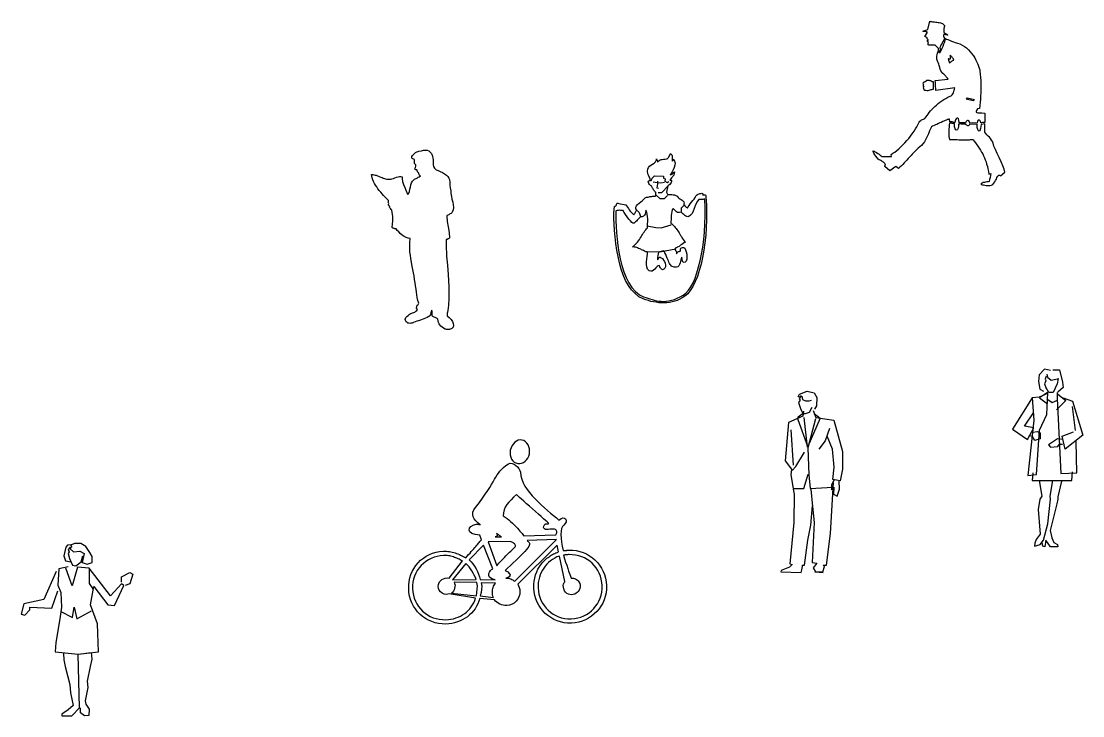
# Model space of a CAD drawing. Header units: millimetres. Extents: x 2878 to 6301, y 540 to 1980.
# Drawn here: x 3204.01 to 3214.57, y 941.31 to 948.22 of the extents above; entities that cross this region are included whole.
import ezdxf

# ---------------------------------------------------------------- set-up
doc = ezdxf.new("R2010")
doc.units = ezdxf.units.MM
doc.header["$LTSCALE"] = 4

# ---------------------------------------------------------------- blocks, each defined once
blk = doc.blocks.new('HOMEM2')
blk.add_line((0.343, 0.002), (0.426, -0.005))
for points in [[(0.19, 1.744), (0.176, 1.744), (0.19, 1.771), (0.267, 1.799), (0.335, 1.785), (0.363, 1.737), (0.359, 1.655), (0.339, 1.621)], [(0.205, 1.758), (0.186, 1.724), (0.195, 1.71), (0.181, 1.689), (0.2, 1.627), (0.224, 1.58), (0.248, 1.58), (0.291, 1.593), (0.316, 1.641)], [(0.214, 1.751), (0.219, 1.717), (0.248, 1.703), (0.286, 1.703), (0.31, 1.71)], [(0.229, 1.6), (0.224, 1.552), (0.08, 1.49), (0.047, 1.106), (0.109, 1.024), (0.104, 0.969), (0.128, 0.832), (0.234, 0.832), (0.277, 0.976)], [(0.335, 1.58), (0.397, 1.532), (0.272, 1.25), (0.176, 1.517), (0.176, 1.545), (0.229, 1.586)], [(0.325, 1.607), (0.354, 1.539), (0.531, 1.511), (0.618, 1.202), (0.618, 1.024), (0.594, 0.907), (0.522, 0.921), (0.536, 1.044), (0.517, 1.223), (0.464, 1.353)], [(0.234, 1.539), (0.267, 1.244)], [(0.349, 1.525), (0.272, 1.236), (0.282, 0.969), (0.296, 0.832), (0.522, 0.846)], [(0.104, 1.415), (0.128, 1.065)], [(0.488, 1.429), (0.445, 1.305), (0.382, 1.223)], [(0.118, 1.01), (0.152, 1.051), (0.239, 1.195)], [(0.301, 0.825), (0.32, 0.653), (0.33, 0.557), (0.335, 0.495), (0.316, 0.097), (0.363, 0.091), (0.325, 0.043), (0.349, 0.002), (0.421, 0.002), (0.44, 0.056), (0.426, 0.07), (0.459, 0.07), (0.498, 0.385), (0.527, 0.893)], [(0.531, 0.914), (0.507, 0.866), (0.507, 0.818), (0.531, 0.846), (0.527, 0.777), (0.565, 0.756), (0.589, 0.825), (0.584, 0.907)], [(0.128, 0.825), (0.138, 0.777), (0.133, 0.495), (0.094, 0.084), (0.118, 0.077), (0.09, 0.05), (0.008, 0.015), (0.003, 0.002), (0.205, -0.005), (0.214, 0.022), (0.219, 0.056), (0.219, 0.07), (0.239, 0.07), (0.272, 0.317), (0.301, 0.468), (0.32, 0.66)]]:
    blk.add_lwpolyline(points)
blk = doc.blocks.new('MULHER1')
for p, q in [((0.124, 1.47), (0.176, 1.434)), ((0.176, 1.434), (0.228, 1.455))]:
    blk.add_line(p, q)
for points in [[(0.16, 1.752), (0.098, 1.766), (0.047, 1.707), (0.041, 1.641), (0.052, 1.567), (0.088, 1.545)], [(0.117, 1.695), (0.106, 1.664), (0.112, 1.648), (0.101, 1.617), (0.117, 1.571)], [(0.124, 1.715), (0.129, 1.685), (0.166, 1.655), (0.243, 1.67)], [(0.181, 1.759), (0.207, 1.759), (0.249, 1.759), (0.279, 1.634), (0.285, 1.581), (0.233, 1.537)], [(0.236, 1.671), (0.225, 1.617), (0.187, 1.533), (0.144, 1.533), (0.117, 1.579)], [(-0.023, 1.48), (-0.218, 1.167), (-0.068, 1.064), (-0.006, 1.182), (-0.099, 1.196), (-0.011, 1.33)], [(0.128, 1.524), (0.047, 1.485), (-0.023, 1.48), (-0.006, 1.256), (-0.066, 0.708), (0.02, 0.715), (0.049, 1.159), (0.122, 1.315), (0.134, 1.532)], [(0.128, 1.532), (0.049, 1.48), (0.128, 1.419)], [(0.232, 1.515), (0.311, 1.454), (0.219, 1.359)], [(0.226, 1.532), (0.226, 1.472), (0.262, 0.725), (0.42, 0.733), (0.415, 1.046)], [(0.285, 1.478), (0.377, 1.445), (0.481, 1.107), (0.305, 0.968), (0.274, 1.098), (0.389, 1.141)], [(0.408, 1.154), (0.377, 1.393)], [(-0.021, 1.137), (0.031, 1.145), (0.057, 1.13), (0.057, 1.07), (0.005, 1.056), (-0.021, 1.093), (-0.057, 1.1)], [(0.285, 1.064), (0.228, 1.07), (0.14, 1.011), (0.16, 0.989), (0.233, 0.996), (0.249, 1.019), (0.279, 1.019)], [(-0.017, 0.733), (-0.023, 0.656), (0.371, 0.656), (0.377, 0.742)], [(0.047, 0.656), (0.072, 0.5), (0.052, 0.471), (0.036, 0.367), (0.057, 0.123), (0.015, 0.071), (0.005, 0.034), (0, 0.005), (0.057, 0.019), (0.088, 0.064), (0.134, 0.227), (0.16, 0.471), (0.155, 0.5), (0.181, 0.656)], [(0.269, 0.649), (0.233, 0.494), (0.233, 0.471), (0.223, 0.426), (0.181, 0.264), (0.155, 0.16), (0.171, 0.086), (0.192, 0.041), (0.228, 0.019), (0.233, -0.003), (0.16, -0.003), (0.114, 0.064), (0.103, -0.003), (0.083, 0.005), (0.077, 0.041)]]:
    blk.add_lwpolyline(points)
blk = doc.blocks.new('MULHER2')
for points in [[(0.101, 1.698), (0.066, 1.695), (0.05, 1.673), (0.031, 1.59), (0.047, 1.538), (0.101, 1.529)], [(0.105, 1.681), (0.094, 1.658), (0.126, 1.628), (0.189, 1.635), (0.231, 1.613), (0.212, 1.522), (0.261, 1.506), (0.312, 1.523), (0.31, 1.583), (0.289, 1.621), (0.249, 1.682), (0.199, 1.711), (0.136, 1.711), (0.1, 1.696), (0.105, 1.673)], [(0.094, 1.673), (0.073, 1.65), (0.084, 1.628), (0.073, 1.613), (0.085, 1.561), (0.116, 1.496), (0.15, 1.488), (0.201, 1.529), (0.22, 1.59)], [(0.071, 1.48), (-0.021, 1.458), (-0.031, 1.298), (0, 1.224), (0.005, 1.078), (-0.01, 0.962), (-0.049, 0.726), (-0.056, 0.633), (0.173, 0.611), (0.373, 0.633), (0.363, 0.911), (0.296, 1.1), (0.327, 1.283), (0.468, 1.102), (0.535, 1.093), (0.626, 1.293), (0.602, 1.311), (0.493, 1.189), (0.28, 1.467), (0.165, 1.476), (0.112, 1.29), (0.049, 1.467)], [(-0.048, 1.433), (-0.17, 1.154), (-0.37, 1.111), (-0.395, 1.007), (-0.358, 0.998), (-0.31, 1.051), (-0.31, 1.077), (-0.091, 1.068), (-0.03, 1.241)], [(0.281, 1.466), (0.281, 1.313), (0.317, 1.261)], [(0.602, 1.328), (0.602, 1.38), (0.687, 1.424), (0.717, 1.406), (0.687, 1.311), (0.638, 1.293)], [(0, 1.035), (0.117, 0.976), (0.133, 1.078), (0.158, 0.962), (0.306, 1.042)], [(0.025, 0.618), (0.029, 0.553), (0.042, 0.488), (0.067, 0.399), (0.088, 0.307), (0.097, 0.224), (0.121, 0.098), (0.072, 0.056), (0.008, 0.014), (0.008, -0.002), (0.11, -0.002), (0.186, 0.077), (0.173, 0.611), (0.301, 0.626), (0.307, 0.561), (0.291, 0.488), (0.26, 0.341), (0.269, 0.28), (0.242, 0.145), (0.247, 0.112), (0.281, 0.063), (0.277, -0.001), (0.235, -0.003), (0.194, 0.027), (0.194, 0.077)]]:
    blk.add_lwpolyline(points)

msp = doc.modelspace()

# ---------------------------------------------------------------- linework, layer by layer
for points in [[(3213.191, 948.182), (3213.19, 948.175), (3213.185, 948.151), (3213.182, 948.125), (3213.184, 948.112), (3213.223, 948.09), (3213.222, 948.088), (3213.219, 948.087), (3213.215, 948.088), (3213.21, 948.089), (3213.204, 948.09), (3213.197, 948.092), (3213.189, 948.092), (3213.181, 948.09), (3213.18, 948.074), (3213.185, 948.064), (3213.19, 948.057), (3213.191, 948.052), (3213.187, 948.046), (3213.182, 948.036), (3213.174, 948.022), (3213.166, 948.007), (3213.157, 947.991), (3213.151, 947.976), (3213.145, 947.964), (3213.143, 947.956), (3213.144, 947.954), (3213.147, 947.953), (3213.15, 947.951), (3213.152, 947.949), (3213.147, 947.941), (3213.143, 947.933), (3213.138, 947.924), (3213.133, 947.914), (3213.135, 947.913), (3213.138, 947.913), (3213.142, 947.912), (3213.143, 947.911), (3213.151, 947.922), (3213.16, 947.938), (3213.168, 947.956), (3213.177, 947.976), (3213.184, 947.998), (3213.192, 948.018), (3213.197, 948.036), (3213.201, 948.052), (3213.21, 948.047), (3213.223, 948.042), (3213.241, 948.034), (3213.261, 948.027), (3213.28, 948.019), (3213.297, 948.012), (3213.31, 948.008), (3213.318, 948.007), (3213.343, 947.998), (3213.366, 947.987), (3213.388, 947.973), (3213.408, 947.958), (3213.428, 947.94), (3213.446, 947.921), (3213.462, 947.9), (3213.477, 947.88), (3213.491, 947.859), (3213.502, 947.837), (3213.513, 947.816), (3213.522, 947.796), (3213.529, 947.776), (3213.536, 947.757), (3213.54, 947.741), (3213.542, 947.726), (3213.55, 947.633), (3213.552, 947.541), (3213.548, 947.448), (3213.539, 947.356), (3213.517, 947.353), (3213.509, 947.336), (3213.505, 947.326), (3213.506, 947.318), (3213.513, 947.315), (3213.523, 947.313), (3213.54, 947.312), (3213.562, 947.312), (3213.59, 947.311), (3213.59, 947.215), (3213.587, 947.216), (3213.585, 947.217), (3213.581, 947.218), (3213.577, 947.218), (3213.573, 947.217), (3213.567, 947.216), (3213.559, 947.214), (3213.552, 947.212), (3213.549, 947.225), (3213.544, 947.234), (3213.538, 947.24), (3213.532, 947.242), (3213.527, 947.241), (3213.521, 947.235), (3213.517, 947.226), (3213.514, 947.212), (3213.443, 947.209), (3213.439, 947.223), (3213.433, 947.232), (3213.426, 947.236), (3213.42, 947.236), (3213.413, 947.234), (3213.407, 947.228), (3213.402, 947.221), (3213.398, 947.212), (3213.391, 947.213), (3213.381, 947.213), (3213.37, 947.213), (3213.359, 947.213), (3213.349, 947.213), (3213.341, 947.214), (3213.335, 947.215), (3213.335, 947.218), (3213.333, 947.239), (3213.328, 947.252), (3213.322, 947.258), (3213.314, 947.258), (3213.306, 947.253), (3213.299, 947.244), (3213.295, 947.232), (3213.293, 947.218), (3213.29, 947.218), (3213.283, 947.218), (3213.275, 947.22), (3213.265, 947.222), (3213.256, 947.223), (3213.248, 947.224), (3213.243, 947.225), (3213.242, 947.224), (3213.239, 947.25), (3213.237, 947.25), (3213.233, 947.25), (3213.227, 947.248), (3213.218, 947.245), (3213.209, 947.241), (3213.198, 947.236), (3213.185, 947.231), (3213.172, 947.225), (3213.158, 947.218), (3213.144, 947.212), (3213.129, 947.205), (3213.115, 947.198), (3213.1, 947.192), (3213.086, 947.185), (3213.072, 947.179), (3213.06, 947.174), (3213.051, 947.155), (3213.041, 947.132), (3213.03, 947.105), (3213.018, 947.077), (3213.005, 947.05), (3212.991, 947.025), (3212.976, 947.003), (3212.961, 946.988), (3212.945, 946.975), (3212.928, 946.961), (3212.914, 946.947), (3212.899, 946.932), (3212.884, 946.918), (3212.87, 946.903), (3212.857, 946.888), (3212.843, 946.873), (3212.83, 946.858), (3212.816, 946.843), (3212.803, 946.829), (3212.789, 946.814), (3212.775, 946.799), (3212.761, 946.785), (3212.747, 946.771), (3212.731, 946.758), (3212.705, 946.78), (3212.645, 946.736), (3212.597, 946.78), (3212.596, 946.784), (3212.599, 946.788), (3212.601, 946.791), (3212.603, 946.793), (3212.6, 946.802), (3212.596, 946.808), (3212.589, 946.815), (3212.582, 946.821), (3212.574, 946.826), (3212.566, 946.832), (3212.557, 946.837), (3212.549, 946.842), (3212.541, 946.845), (3212.53, 946.853), (3212.519, 946.865), (3212.508, 946.881), (3212.497, 946.896), (3212.488, 946.911), (3212.482, 946.924), (3212.479, 946.934), (3212.49, 946.931), (3212.502, 946.926), (3212.515, 946.918), (3212.527, 946.909), (3212.539, 946.9), (3212.55, 946.891), (3212.56, 946.884), (3212.568, 946.879), (3212.58, 946.879), (3212.592, 946.879), (3212.604, 946.878), (3212.617, 946.878), (3212.629, 946.878), (3212.641, 946.877), (3212.653, 946.877), (3212.664, 946.877), (3212.658, 946.899), (3212.676, 946.91), (3212.695, 946.923), (3212.715, 946.939), (3212.735, 946.955), (3212.755, 946.974), (3212.775, 946.994), (3212.795, 947.014), (3212.815, 947.036), (3212.834, 947.058), (3212.852, 947.081), (3212.87, 947.105), (3212.887, 947.129), (3212.902, 947.152), (3212.916, 947.175), (3212.928, 947.199), (3212.939, 947.221), (3212.945, 947.23), (3212.953, 947.237), (3212.962, 947.243), (3212.971, 947.247), (3212.98, 947.251), (3212.987, 947.254), (3212.993, 947.255), (3212.996, 947.256), (3213.005, 947.271), (3213.016, 947.286), (3213.026, 947.3), (3213.039, 947.316), (3213.051, 947.331), (3213.065, 947.346), (3213.079, 947.362), (3213.094, 947.376), (3213.11, 947.39), (3213.127, 947.405), (3213.145, 947.418), (3213.163, 947.431), (3213.183, 947.444), (3213.203, 947.456), (3213.223, 947.467), (3213.245, 947.477), (3213.256, 947.483), (3213.265, 947.492), (3213.272, 947.501), (3213.279, 947.513), (3213.283, 947.524), (3213.287, 947.537), (3213.29, 947.549), (3213.293, 947.56), (3213.105, 947.534), (3213.104, 947.55), (3213.102, 947.579), (3213.099, 947.611), (3213.098, 947.633), (3213.226, 947.649), (3213.22, 947.657), (3213.214, 947.663), (3213.208, 947.671), (3213.202, 947.678), (3213.196, 947.684), (3213.189, 947.691), (3213.182, 947.698), (3213.175, 947.703), (3213.164, 947.716), (3213.155, 947.731), (3213.148, 947.747), (3213.143, 947.765), (3213.138, 947.782), (3213.133, 947.798), (3213.128, 947.814), (3213.12, 947.828), (3213.115, 947.845), (3213.114, 947.86), (3213.115, 947.876), (3213.118, 947.891), (3213.122, 947.907), (3213.126, 947.922), (3213.129, 947.937), (3213.13, 947.953), (3213.098, 947.985), (3213.088, 947.985), (3213.079, 947.985), (3213.068, 947.985), (3213.058, 947.985), (3213.049, 947.985), (3213.041, 947.986), (3213.034, 947.987), (3213.028, 947.988), (3213.026, 947.994), (3213.028, 948.003), (3213.03, 948.014), (3213.025, 948.023), (3213.022, 948.025), (3213.021, 948.025), (3213.019, 948.026), (3213.018, 948.03), (3213.021, 948.031), (3213.023, 948.033), (3213.026, 948.034), (3213.028, 948.036), (3213.027, 948.04), (3213.025, 948.043), (3213.021, 948.046), (3213.018, 948.048), (3213.017, 948.052), (3213.017, 948.055), (3213.017, 948.058), (3213.015, 948.061), (3212.993, 948.071), (3213.018, 948.109), (3213.019, 948.115), (3213.015, 948.119), (3213.008, 948.12), (3212.999, 948.121), (3212.99, 948.121), (3212.982, 948.121), (3212.977, 948.123), (3212.976, 948.125), (3213.025, 948.141), (3213.044, 948.224), (3213.048, 948.222), (3213.054, 948.221), (3213.062, 948.22), (3213.071, 948.219), (3213.081, 948.218), (3213.092, 948.217), (3213.103, 948.215), (3213.115, 948.214), (3213.127, 948.212), (3213.138, 948.21), (3213.149, 948.207), (3213.16, 948.204), (3213.169, 948.2), (3213.178, 948.195), (3213.185, 948.189), (3213.191, 948.182)], [(3213.283, 947.837), (3213.28, 947.846), (3213.276, 947.854), (3213.271, 947.859), (3213.266, 947.865), (3213.26, 947.87), (3213.255, 947.875), (3213.251, 947.88), (3213.248, 947.886), (3213.248, 947.847), (3213.245, 947.846), (3213.239, 947.846), (3213.233, 947.846), (3213.229, 947.85), (3213.226, 947.85), (3213.229, 947.838), (3213.235, 947.821), (3213.239, 947.809), (3213.245, 947.814), (3213.252, 947.82), (3213.259, 947.825), (3213.267, 947.829), (3213.273, 947.832), (3213.278, 947.835), (3213.281, 947.837), (3213.283, 947.837)], [(3213.079, 947.621), (3213.073, 947.621), (3213.068, 947.622), (3213.064, 947.624), (3213.06, 947.627), (3213.055, 947.63), (3213.049, 947.632), (3213.042, 947.633), (3213.031, 947.633), (3213.026, 947.635), (3213.021, 947.635), (3213.016, 947.635), (3213.012, 947.635), (3213.009, 947.632), (3213.006, 947.63), (3213.004, 947.627), (3213.003, 947.624), (3212.999, 947.621), (3212.996, 947.62), (3212.992, 947.619), (3212.986, 947.617), (3212.983, 947.615), (3212.981, 947.613), (3212.977, 947.61), (3212.976, 947.608), (3212.977, 947.601), (3212.979, 947.598), (3212.981, 947.595), (3212.983, 947.595), (3212.979, 947.587), (3212.977, 947.582), (3212.978, 947.577), (3212.983, 947.569), (3212.978, 947.562), (3212.98, 947.555), (3212.984, 947.55), (3212.986, 947.55), (3212.986, 947.543), (3212.99, 947.539), (3212.995, 947.537), (3213.003, 947.537), (3213.017, 947.535), (3213.029, 947.535), (3213.039, 947.537), (3213.048, 947.54), (3213.057, 947.544), (3213.065, 947.546), (3213.073, 947.548), (3213.082, 947.547), (3213.079, 947.621)], [(3213.487, 947.442), (3213.415, 947.46), (3213.405, 947.451), (3213.475, 947.435), (3213.487, 947.442)], [(3213.29, 947.205), (3213.288, 947.205), (3213.282, 947.206), (3213.275, 947.206), (3213.267, 947.208), (3213.258, 947.209), (3213.25, 947.21), (3213.243, 947.211), (3213.239, 947.212), (3213.238, 947.19), (3213.234, 947.135), (3213.232, 947.078), (3213.239, 947.049), (3213.254, 947.048), (3213.268, 947.048), (3213.284, 947.047), (3213.299, 947.047), (3213.316, 947.046), (3213.331, 947.045), (3213.348, 947.044), (3213.363, 947.044), (3213.379, 947.044), (3213.394, 947.044), (3213.409, 947.044), (3213.423, 947.044), (3213.437, 947.045), (3213.449, 947.046), (3213.461, 947.048), (3213.472, 947.049), (3213.49, 947.026), (3213.506, 947.003), (3213.521, 946.981), (3213.535, 946.961), (3213.548, 946.941), (3213.559, 946.923), (3213.57, 946.904), (3213.579, 946.884), (3213.588, 946.865), (3213.596, 946.845), (3213.603, 946.824), (3213.609, 946.803), (3213.616, 946.779), (3213.622, 946.756), (3213.626, 946.729), (3213.631, 946.701), (3213.651, 946.708), (3213.649, 946.689), (3213.644, 946.669), (3213.639, 946.649), (3213.635, 946.631), (3213.623, 946.627), (3213.612, 946.625), (3213.599, 946.623), (3213.587, 946.621), (3213.576, 946.618), (3213.566, 946.614), (3213.558, 946.609), (3213.552, 946.602), (3213.564, 946.598), (3213.577, 946.595), (3213.59, 946.592), (3213.604, 946.591), (3213.617, 946.591), (3213.63, 946.591), (3213.644, 946.591), (3213.657, 946.592), (3213.671, 946.601), (3213.682, 946.612), (3213.691, 946.625), (3213.698, 946.64), (3213.706, 946.654), (3213.712, 946.669), (3213.72, 946.683), (3213.73, 946.694), (3213.734, 946.694), (3213.738, 946.692), (3213.743, 946.689), (3213.747, 946.685), (3213.791, 946.723), (3213.783, 946.752), (3213.771, 946.787), (3213.754, 946.826), (3213.734, 946.867), (3213.715, 946.908), (3213.697, 946.947), (3213.682, 946.982), (3213.673, 947.011), (3213.667, 947.027), (3213.658, 947.042), (3213.648, 947.056), (3213.636, 947.07), (3213.624, 947.082), (3213.612, 947.095), (3213.6, 947.106), (3213.59, 947.119), (3213.59, 947.139), (3213.59, 947.16), (3213.59, 947.181), (3213.59, 947.202), (3213.555, 947.196), (3213.548, 947.156), (3213.541, 947.135), (3213.534, 947.129), (3213.527, 947.135), (3213.521, 947.148), (3213.516, 947.166), (3213.514, 947.184), (3213.514, 947.199), (3213.44, 947.196), (3213.436, 947.189), (3213.432, 947.185), (3213.427, 947.183), (3213.422, 947.183), (3213.417, 947.185), (3213.411, 947.189), (3213.407, 947.193), (3213.402, 947.199), (3213.395, 947.199), (3213.384, 947.2), (3213.372, 947.201), (3213.36, 947.201), (3213.348, 947.202), (3213.338, 947.201), (3213.331, 947.201), (3213.328, 947.199), (3213.328, 947.177), (3213.325, 947.159), (3213.319, 947.146), (3213.312, 947.14), (3213.304, 947.142), (3213.296, 947.152), (3213.291, 947.174), (3213.29, 947.205)], [(3207.893, 946.864), (3207.894, 946.877), (3207.9, 946.889), (3207.908, 946.899), (3207.918, 946.909), (3207.929, 946.917), (3207.942, 946.924), (3207.954, 946.928), (3207.963, 946.932), (3207.987, 946.936), (3208.008, 946.94), (3208.027, 946.942), (3208.045, 946.94), (3208.062, 946.934), (3208.075, 946.923), (3208.088, 946.907), (3208.098, 946.882), (3208.102, 946.863), (3208.103, 946.844), (3208.103, 946.827), (3208.103, 946.811), (3208.105, 946.795), (3208.109, 946.78), (3208.118, 946.763), (3208.133, 946.745), (3208.154, 946.739), (3208.175, 946.73), (3208.198, 946.719), (3208.218, 946.707), (3208.236, 946.693), (3208.251, 946.679), (3208.262, 946.664), (3208.266, 946.65), (3208.27, 946.622), (3208.272, 946.594), (3208.275, 946.565), (3208.279, 946.537), (3208.281, 946.51), (3208.286, 946.481), (3208.291, 946.453), (3208.299, 946.425), (3208.304, 946.398), (3208.307, 946.372), (3208.305, 946.346), (3208.295, 946.323), (3208.29, 946.317), (3208.283, 946.311), (3208.275, 946.307), (3208.267, 946.303), (3208.259, 946.299), (3208.252, 946.295), (3208.245, 946.291), (3208.242, 946.288), (3208.245, 946.233), (3208.254, 946.177), (3208.263, 946.122), (3208.266, 946.066), (3208.263, 946.065), (3208.26, 946.063), (3208.256, 946.06), (3208.252, 946.058), (3208.248, 946.056), (3208.244, 946.054), (3208.239, 946.053), (3208.235, 946.052), (3208.235, 946), (3208.238, 945.888), (3208.246, 945.796), (3208.254, 945.702), (3208.26, 945.584), (3208.262, 945.531), (3208.261, 945.465), (3208.257, 945.398), (3208.249, 945.345), (3208.246, 945.331), (3208.245, 945.319), (3208.244, 945.305), (3208.245, 945.292), (3208.265, 945.275), (3208.282, 945.256), (3208.296, 945.236), (3208.305, 945.216), (3208.307, 945.197), (3208.302, 945.181), (3208.289, 945.167), (3208.266, 945.158), (3208.262, 945.158), (3208.257, 945.158), (3208.253, 945.157), (3208.247, 945.157), (3208.241, 945.157), (3208.236, 945.158), (3208.23, 945.16), (3208.225, 945.162), (3208.208, 945.171), (3208.194, 945.181), (3208.182, 945.191), (3208.172, 945.202), (3208.165, 945.214), (3208.159, 945.228), (3208.154, 945.243), (3208.15, 945.26), (3208.145, 945.265), (3208.139, 945.269), (3208.132, 945.273), (3208.124, 945.276), (3208.116, 945.28), (3208.108, 945.283), (3208.1, 945.287), (3208.094, 945.292), (3208.095, 945.303), (3208.095, 945.321), (3208.094, 945.337), (3208.09, 945.348), (3208.088, 945.342), (3208.085, 945.334), (3208.083, 945.325), (3208.081, 945.315), (3208.077, 945.306), (3208.073, 945.297), (3208.068, 945.291), (3208.063, 945.285), (3208.046, 945.276), (3208.029, 945.269), (3208.012, 945.262), (3207.995, 945.256), (3207.977, 945.25), (3207.96, 945.244), (3207.942, 945.239), (3207.925, 945.232), (3207.909, 945.226), (3207.896, 945.221), (3207.883, 945.219), (3207.872, 945.218), (3207.862, 945.219), (3207.853, 945.221), (3207.845, 945.226), (3207.837, 945.232), (3207.828, 945.245), (3207.825, 945.257), (3207.828, 945.267), (3207.834, 945.278), (3207.844, 945.287), (3207.855, 945.296), (3207.866, 945.305), (3207.876, 945.313), (3207.882, 945.317), (3207.891, 945.32), (3207.9, 945.323), (3207.911, 945.327), (3207.922, 945.331), (3207.933, 945.338), (3207.942, 945.345), (3207.95, 945.356), (3207.939, 945.369), (3207.942, 945.386), (3207.947, 945.398), (3207.955, 945.407), (3207.963, 945.419), (3207.951, 945.446), (3207.945, 945.474), (3207.943, 945.501), (3207.939, 945.528), (3207.935, 945.557), (3207.93, 945.59), (3207.925, 945.622), (3207.919, 945.656), (3207.914, 945.69), (3207.908, 945.722), (3207.902, 945.755), (3207.897, 945.784), (3207.889, 945.827), (3207.882, 945.865), (3207.878, 945.897), (3207.874, 945.928), (3207.873, 945.957), (3207.873, 945.989), (3207.874, 946.023), (3207.876, 946.063), (3207.856, 946.065), (3207.836, 946.073), (3207.816, 946.083), (3207.797, 946.097), (3207.778, 946.112), (3207.762, 946.128), (3207.747, 946.143), (3207.736, 946.157), (3207.732, 946.157), (3207.728, 946.158), (3207.722, 946.16), (3207.716, 946.162), (3207.71, 946.164), (3207.705, 946.166), (3207.7, 946.169), (3207.697, 946.172), (3207.7, 946.206), (3207.703, 946.238), (3207.702, 946.28), (3207.693, 946.344), (3207.689, 946.347), (3207.685, 946.352), (3207.682, 946.356), (3207.679, 946.362), (3207.673, 946.369), (3207.67, 946.373), (3207.67, 946.378), (3207.672, 946.382), (3207.666, 946.388), (3207.662, 946.393), (3207.66, 946.4), (3207.664, 946.411), (3207.659, 946.416), (3207.658, 946.424), (3207.659, 946.432), (3207.662, 946.439), (3207.651, 946.45), (3207.638, 946.463), (3207.625, 946.476), (3207.611, 946.491), (3207.597, 946.507), (3207.583, 946.523), (3207.569, 946.54), (3207.555, 946.557), (3207.543, 946.575), (3207.531, 946.593), (3207.52, 946.611), (3207.511, 946.629), (3207.503, 946.647), (3207.497, 946.665), (3207.493, 946.682), (3207.492, 946.7), (3207.504, 946.699), (3207.516, 946.697), (3207.528, 946.694), (3207.539, 946.691), (3207.55, 946.687), (3207.562, 946.682), (3207.573, 946.677), (3207.585, 946.673), (3207.596, 946.668), (3207.608, 946.664), (3207.62, 946.66), (3207.632, 946.656), (3207.645, 946.654), (3207.656, 946.653), (3207.67, 946.653), (3207.682, 946.654), (3207.694, 946.656), (3207.709, 946.661), (3207.724, 946.665), (3207.74, 946.671), (3207.756, 946.675), (3207.771, 946.678), (3207.784, 946.678), (3207.795, 946.675), (3207.796, 946.656), (3207.801, 946.631), (3207.81, 946.601), (3207.822, 946.571), (3207.833, 946.543), (3207.843, 946.519), (3207.849, 946.504), (3207.851, 946.499), (3207.861, 946.513), (3207.869, 946.531), (3207.874, 946.552), (3207.879, 946.574), (3207.883, 946.596), (3207.89, 946.616), (3207.899, 946.633), (3207.911, 946.646), (3207.919, 946.652), (3207.927, 946.656), (3207.934, 946.66), (3207.941, 946.664), (3207.948, 946.667), (3207.956, 946.672), (3207.966, 946.677), (3207.978, 946.685), (3207.971, 946.69), (3207.966, 946.697), (3207.963, 946.705), (3207.961, 946.713), (3207.957, 946.718), (3207.954, 946.72), (3207.951, 946.723), (3207.95, 946.727), (3207.948, 946.73), (3207.946, 946.736), (3207.945, 946.743), (3207.943, 946.745), (3207.937, 946.745), (3207.932, 946.746), (3207.927, 946.75), (3207.922, 946.755), (3207.925, 946.762), (3207.928, 946.77), (3207.931, 946.781), (3207.932, 946.794), (3207.929, 946.798), (3207.927, 946.801), (3207.923, 946.805), (3207.918, 946.809), (3207.918, 946.847), (3207.911, 946.851), (3207.903, 946.854), (3207.896, 946.857), (3207.893, 946.864)], [(3210.264, 946.636), (3210.264, 946.644), (3210.262, 946.653), (3210.259, 946.662), (3210.255, 946.672), (3210.251, 946.682), (3210.246, 946.691), (3210.243, 946.699), (3210.241, 946.706), (3210.237, 946.732), (3210.239, 946.753), (3210.246, 946.769), (3210.257, 946.782), (3210.27, 946.793), (3210.286, 946.802), (3210.301, 946.812), (3210.315, 946.824), (3210.319, 946.831), (3210.323, 946.839), (3210.325, 946.846), (3210.327, 946.854), (3210.329, 946.85), (3210.332, 946.842), (3210.335, 946.831), (3210.335, 946.821), (3210.344, 946.833), (3210.352, 946.84), (3210.361, 946.845), (3210.371, 946.848), (3210.382, 946.85), (3210.394, 946.851), (3210.408, 946.852), (3210.424, 946.854), (3210.432, 946.856), (3210.439, 946.861), (3210.445, 946.868), (3210.45, 946.876), (3210.455, 946.884), (3210.458, 946.892), (3210.462, 946.9), (3210.465, 946.907), (3210.473, 946.902), (3210.477, 946.895), (3210.48, 946.885), (3210.482, 946.876), (3210.482, 946.864), (3210.481, 946.853), (3210.48, 946.842), (3210.48, 946.833), (3210.484, 946.834), (3210.488, 946.837), (3210.491, 946.843), (3210.492, 946.851), (3210.505, 946.833), (3210.51, 946.813), (3210.509, 946.791), (3210.503, 946.768), (3210.493, 946.747), (3210.483, 946.727), (3210.471, 946.71), (3210.462, 946.697), (3210.47, 946.7), (3210.477, 946.702), (3210.482, 946.704), (3210.486, 946.707), (3210.49, 946.711), (3210.494, 946.716), (3210.499, 946.721), (3210.504, 946.727), (3210.501, 946.708), (3210.498, 946.694), (3210.493, 946.685), (3210.489, 946.678), (3210.483, 946.672), (3210.476, 946.665), (3210.468, 946.656), (3210.459, 946.644), (3210.471, 946.643), (3210.476, 946.639), (3210.476, 946.63), (3210.472, 946.62), (3210.466, 946.61), (3210.457, 946.6), (3210.448, 946.593), (3210.439, 946.588), (3210.424, 946.523), (3210.428, 946.517), (3210.431, 946.509), (3210.434, 946.503), (3210.439, 946.5), (3210.452, 946.499), (3210.465, 946.499), (3210.479, 946.499), (3210.492, 946.498), (3210.505, 946.496), (3210.517, 946.491), (3210.53, 946.482), (3210.542, 946.47), (3210.549, 946.464), (3210.559, 946.458), (3210.57, 946.451), (3210.582, 946.444), (3210.591, 946.435), (3210.598, 946.426), (3210.6, 946.415), (3210.595, 946.402), (3210.6, 946.396), (3210.606, 946.389), (3210.612, 946.384), (3210.617, 946.379), (3210.622, 946.374), (3210.626, 946.37), (3210.63, 946.367), (3210.634, 946.364), (3210.64, 946.377), (3210.65, 946.392), (3210.662, 946.408), (3210.675, 946.424), (3210.687, 946.44), (3210.699, 946.455), (3210.709, 946.469), (3210.716, 946.482), (3210.72, 946.489), (3210.725, 946.495), (3210.732, 946.5), (3210.74, 946.505), (3210.749, 946.508), (3210.758, 946.51), (3210.767, 946.511), (3210.775, 946.512), (3210.782, 946.509), (3210.785, 946.506), (3210.785, 946.503), (3210.784, 946.497), (3210.799, 946.497), (3210.81, 946.496), (3210.816, 946.49), (3210.816, 946.481), (3210.816, 946.473), (3210.822, 946.399), (3210.824, 946.324), (3210.824, 946.247), (3210.821, 946.17), (3210.815, 946.094), (3210.807, 946.019), (3210.797, 945.946), (3210.784, 945.875), (3210.769, 945.808), (3210.751, 945.745), (3210.732, 945.686), (3210.711, 945.634), (3210.687, 945.586), (3210.662, 945.546), (3210.636, 945.513), (3210.607, 945.488), (3210.582, 945.472), (3210.557, 945.458), (3210.532, 945.447), (3210.507, 945.438), (3210.48, 945.431), (3210.455, 945.426), (3210.428, 945.423), (3210.402, 945.421), (3210.375, 945.422), (3210.349, 945.424), (3210.323, 945.428), (3210.297, 945.432), (3210.27, 945.437), (3210.245, 945.445), (3210.219, 945.452), (3210.194, 945.461), (3210.151, 945.483), (3210.112, 945.514), (3210.077, 945.551), (3210.046, 945.596), (3210.019, 945.645), (3209.995, 945.7), (3209.974, 945.758), (3209.957, 945.819), (3209.943, 945.883), (3209.931, 945.948), (3209.921, 946.013), (3209.913, 946.078), (3209.908, 946.142), (3209.904, 946.204), (3209.903, 946.263), (3209.902, 946.317), (3209.905, 946.346), (3209.905, 946.355), (3209.906, 946.363), (3209.907, 946.371), (3209.908, 946.382), (3209.919, 946.386), (3209.925, 946.392), (3209.928, 946.398), (3209.929, 946.404), (3209.931, 946.409), (3209.934, 946.413), (3209.941, 946.414), (3209.952, 946.411), (3210.02, 946.399), (3210.029, 946.387), (3210.037, 946.374), (3210.046, 946.361), (3210.055, 946.348), (3210.065, 946.335), (3210.076, 946.322), (3210.087, 946.31), (3210.1, 946.299), (3210.103, 946.303), (3210.106, 946.307), (3210.11, 946.312), (3210.113, 946.318), (3210.117, 946.324), (3210.121, 946.33), (3210.125, 946.337), (3210.129, 946.343), (3210.119, 946.358), (3210.119, 946.373), (3210.126, 946.387), (3210.138, 946.4), (3210.154, 946.414), (3210.171, 946.426), (3210.186, 946.439), (3210.197, 946.452), (3210.202, 946.457), (3210.207, 946.462), (3210.213, 946.466), (3210.22, 946.469), (3210.227, 946.472), (3210.235, 946.473), (3210.243, 946.475), (3210.252, 946.477), (3210.261, 946.479), (3210.27, 946.479), (3210.279, 946.481), (3210.287, 946.482), (3210.295, 946.483), (3210.304, 946.484), (3210.311, 946.485), (3210.318, 946.488), (3210.32, 946.494), (3210.32, 946.504), (3210.319, 946.513), (3210.318, 946.52), (3210.313, 946.528), (3210.307, 946.534), (3210.301, 946.541), (3210.297, 946.548), (3210.292, 946.555), (3210.287, 946.563), (3210.283, 946.571), (3210.28, 946.582), (3210.266, 946.59), (3210.255, 946.6), (3210.248, 946.611), (3210.245, 946.621), (3210.244, 946.63), (3210.248, 946.636), (3210.255, 946.638), (3210.264, 946.636)], [(3210.274, 946.637), (3210.281, 946.662), (3210.306, 946.685), (3210.394, 946.683), (3210.394, 946.664), (3210.412, 946.655), (3210.41, 946.634), (3210.431, 946.62), (3210.449, 946.63)], [(3210.292, 946.625), (3210.334, 946.619), (3210.37, 946.616), (3210.406, 946.622)], [(3210.337, 946.632), (3210.337, 946.606), (3210.328, 946.567), (3210.344, 946.563)], [(3210.341, 946.521), (3210.38, 946.521), (3210.442, 946.586)], [(3210.321, 946.495), (3210.36, 946.462), (3210.406, 946.459), (3210.436, 946.491)], [(3209.99, 946.343), (3209.986, 946.342), (3209.978, 946.342), (3209.967, 946.342), (3209.956, 946.343), (3209.944, 946.342), (3209.934, 946.341), (3209.926, 946.339), (3209.922, 946.334), (3209.921, 946.29), (3209.921, 946.238), (3209.923, 946.182), (3209.927, 946.121), (3209.933, 946.057), (3209.941, 945.992), (3209.952, 945.925), (3209.966, 945.859), (3209.982, 945.794), (3210.002, 945.732), (3210.025, 945.674), (3210.052, 945.621), (3210.082, 945.574), (3210.116, 945.534), (3210.155, 945.503), (3210.197, 945.482), (3210.218, 945.475), (3210.239, 945.468), (3210.26, 945.461), (3210.282, 945.454), (3210.304, 945.449), (3210.326, 945.443), (3210.35, 945.44), (3210.373, 945.438), (3210.398, 945.437), (3210.423, 945.439), (3210.449, 945.443), (3210.476, 945.448), (3210.504, 945.457), (3210.532, 945.468), (3210.562, 945.483), (3210.592, 945.5), (3210.618, 945.52), (3210.643, 945.547), (3210.667, 945.582), (3210.689, 945.622), (3210.709, 945.668), (3210.728, 945.721), (3210.745, 945.779), (3210.761, 945.84), (3210.774, 945.907), (3210.786, 945.977), (3210.795, 946.051), (3210.803, 946.127), (3210.807, 946.207), (3210.81, 946.288), (3210.81, 946.371), (3210.807, 946.455), (3210.804, 946.454), (3210.797, 946.453), (3210.789, 946.452), (3210.78, 946.451), (3210.771, 946.451), (3210.762, 946.451), (3210.754, 946.45), (3210.748, 946.45), (3210.733, 946.433), (3210.721, 946.412), (3210.711, 946.387), (3210.701, 946.361), (3210.69, 946.336), (3210.679, 946.312), (3210.665, 946.294), (3210.648, 946.281), (3210.639, 946.279), (3210.628, 946.281), (3210.618, 946.285), (3210.607, 946.292), (3210.597, 946.3), (3210.586, 946.309), (3210.577, 946.318), (3210.569, 946.325), (3210.554, 946.321), (3210.543, 946.32), (3210.534, 946.322), (3210.526, 946.327), (3210.518, 946.334), (3210.511, 946.342), (3210.502, 946.351), (3210.492, 946.361), (3210.483, 946.347), (3210.477, 946.33), (3210.474, 946.311), (3210.471, 946.291), (3210.47, 946.27), (3210.47, 946.25), (3210.469, 946.23), (3210.468, 946.214), (3210.481, 946.204), (3210.493, 946.194), (3210.504, 946.183), (3210.513, 946.173), (3210.521, 946.162), (3210.529, 946.152), (3210.537, 946.14), (3210.544, 946.13), (3210.551, 946.118), (3210.558, 946.106), (3210.565, 946.093), (3210.573, 946.081), (3210.582, 946.067), (3210.591, 946.053), (3210.601, 946.04), (3210.613, 946.025), (3210.603, 946.021), (3210.591, 946.013), (3210.579, 946.004), (3210.565, 945.995), (3210.551, 945.984), (3210.536, 945.976), (3210.523, 945.969), (3210.51, 945.966), (3210.511, 945.95), (3210.517, 945.939), (3210.523, 945.927), (3210.524, 945.91), (3210.528, 945.918), (3210.533, 945.925), (3210.539, 945.93), (3210.545, 945.933), (3210.551, 945.934), (3210.557, 945.936), (3210.562, 945.937), (3210.566, 945.939), (3210.566, 945.942), (3210.566, 945.947), (3210.566, 945.952), (3210.566, 945.959), (3210.569, 945.965), (3210.575, 945.97), (3210.584, 945.973), (3210.598, 945.972), (3210.606, 945.966), (3210.614, 945.951), (3210.621, 945.93), (3210.626, 945.905), (3210.628, 945.88), (3210.627, 945.857), (3210.622, 945.838), (3210.61, 945.827), (3210.601, 945.825), (3210.594, 945.826), (3210.588, 945.831), (3210.585, 945.838), (3210.582, 945.847), (3210.58, 945.857), (3210.579, 945.867), (3210.578, 945.877), (3210.572, 945.865), (3210.569, 945.85), (3210.565, 945.834), (3210.561, 945.819), (3210.555, 945.804), (3210.548, 945.791), (3210.538, 945.782), (3210.524, 945.777), (3210.511, 945.776), (3210.5, 945.776), (3210.49, 945.779), (3210.482, 945.783), (3210.474, 945.788), (3210.468, 945.796), (3210.462, 945.805), (3210.455, 945.815), (3210.45, 945.826), (3210.445, 945.84), (3210.439, 945.853), (3210.433, 945.868), (3210.426, 945.885), (3210.418, 945.902), (3210.41, 945.921), (3210.4, 945.939), (3210.347, 945.927), (3210.341, 945.909), (3210.338, 945.892), (3210.337, 945.873), (3210.335, 945.851), (3210.342, 945.858), (3210.347, 945.864), (3210.349, 945.87), (3210.351, 945.874), (3210.353, 945.877), (3210.357, 945.878), (3210.362, 945.876), (3210.371, 945.871), (3210.384, 945.862), (3210.395, 945.848), (3210.404, 945.832), (3210.411, 945.816), (3210.415, 945.798), (3210.415, 945.782), (3210.41, 945.767), (3210.4, 945.757), (3210.393, 945.754), (3210.387, 945.752), (3210.381, 945.754), (3210.375, 945.757), (3210.369, 945.763), (3210.364, 945.771), (3210.359, 945.782), (3210.354, 945.794), (3210.341, 945.792), (3210.331, 945.783), (3210.32, 945.771), (3210.309, 945.758), (3210.297, 945.746), (3210.284, 945.738), (3210.27, 945.736), (3210.253, 945.742), (3210.237, 945.758), (3210.229, 945.779), (3210.227, 945.804), (3210.227, 945.83), (3210.23, 945.857), (3210.234, 945.884), (3210.237, 945.908), (3210.235, 945.927), (3210.228, 945.929), (3210.221, 945.931), (3210.213, 945.934), (3210.205, 945.938), (3210.196, 945.942), (3210.187, 945.946), (3210.178, 945.951), (3210.169, 945.955), (3210.159, 945.96), (3210.148, 945.964), (3210.138, 945.968), (3210.129, 945.972), (3210.118, 945.975), (3210.108, 945.977), (3210.098, 945.979), (3210.088, 945.98), (3210.101, 945.991), (3210.114, 946.002), (3210.125, 946.013), (3210.136, 946.026), (3210.146, 946.039), (3210.155, 946.052), (3210.163, 946.065), (3210.172, 946.078), (3210.179, 946.091), (3210.187, 946.103), (3210.194, 946.116), (3210.202, 946.127), (3210.209, 946.139), (3210.218, 946.149), (3210.226, 946.158), (3210.235, 946.167), (3210.237, 946.186), (3210.237, 946.209), (3210.238, 946.232), (3210.238, 946.256), (3210.237, 946.28), (3210.233, 946.303), (3210.228, 946.324), (3210.221, 946.343), (3210.221, 946.34), (3210.219, 946.331), (3210.217, 946.32), (3210.213, 946.306), (3210.206, 946.294), (3210.197, 946.284), (3210.184, 946.278), (3210.168, 946.278), (3210.156, 946.267), (3210.146, 946.257), (3210.135, 946.246), (3210.126, 946.236), (3210.117, 946.228), (3210.11, 946.221), (3210.104, 946.216), (3210.1, 946.214), (3210.092, 946.214), (3210.079, 946.223), (3210.066, 946.237), (3210.051, 946.255), (3210.034, 946.277), (3210.018, 946.3), (3210.004, 946.322), (3209.99, 946.343)], [(3210.596, 946.39), (3210.57, 946.364), (3210.57, 946.331)], [(3210.134, 946.341), (3210.154, 946.321), (3210.167, 946.282)], [(3210.233, 946.19), (3210.318, 946.171), (3210.373, 946.167), (3210.472, 946.2)], [(3210.239, 945.932), (3210.36, 945.929), (3210.517, 945.958)], [(3208.988, 944.057), (3208.97, 944.058), (3208.951, 944.055), (3208.933, 944.047), (3208.916, 944.036), (3208.902, 944.02), (3208.889, 944.002), (3208.88, 943.981), (3208.872, 943.957), (3208.87, 943.933), (3208.872, 943.909), (3208.878, 943.887), (3208.885, 943.868), (3208.897, 943.852), (3208.911, 943.838), (3208.927, 943.829), (3208.946, 943.825), (3208.965, 943.823), (3208.983, 943.827), (3209.002, 943.834), (3209.018, 943.846), (3209.034, 943.86), (3209.046, 943.878), (3209.056, 943.898), (3209.063, 943.921), (3209.064, 943.946), (3209.062, 943.969), (3209.057, 943.99), (3209.048, 944.011), (3209.037, 944.027), (3209.022, 944.041), (3209.006, 944.052), (3208.988, 944.057)], [(3208.945, 942.622), (3208.954, 942.607), (3208.961, 942.589), (3208.966, 942.57), (3208.967, 942.55), (3208.965, 942.523), (3208.958, 942.497), (3208.946, 942.474), (3208.931, 942.454), (3208.911, 942.436), (3208.889, 942.423), (3208.864, 942.414), (3208.837, 942.41), (3208.819, 942.411), (3208.802, 942.414), (3208.784, 942.419), (3208.768, 942.426), (3208.752, 942.435), (3208.738, 942.444), (3208.726, 942.456), (3208.716, 942.468), (3208.569, 942.482), (3208.56, 942.454), (3208.549, 942.428), (3208.536, 942.403), (3208.521, 942.379), (3208.505, 942.357), (3208.486, 942.336), (3208.466, 942.317), (3208.445, 942.3), (3208.422, 942.284), (3208.398, 942.271), (3208.373, 942.258), (3208.346, 942.248), (3208.318, 942.24), (3208.29, 942.233), (3208.26, 942.23), (3208.231, 942.227), (3208.193, 942.228), (3208.158, 942.232), (3208.123, 942.24), (3208.09, 942.251), (3208.058, 942.265), (3208.028, 942.283), (3207.999, 942.302), (3207.973, 942.324), (3207.949, 942.349), (3207.928, 942.377), (3207.909, 942.406), (3207.893, 942.437), (3207.88, 942.47), (3207.87, 942.504), (3207.864, 942.539), (3207.861, 942.577), (3207.861, 942.614), (3207.865, 942.65), (3207.873, 942.685), (3207.883, 942.719), (3207.897, 942.751), (3207.914, 942.782), (3207.933, 942.81), (3207.955, 942.837), (3207.98, 942.861), (3208.007, 942.883), (3208.036, 942.902), (3208.067, 942.918), (3208.099, 942.931), (3208.133, 942.942), (3208.168, 942.948), (3208.206, 942.952), (3208.22, 942.952), (3208.236, 942.952), (3208.251, 942.95), (3208.266, 942.948), (3208.28, 942.945), (3208.295, 942.943), (3208.309, 942.938), (3208.324, 942.935), (3208.338, 942.93), (3208.351, 942.925), (3208.365, 942.919), (3208.378, 942.913), (3208.391, 942.907), (3208.404, 942.9), (3208.416, 942.893), (3208.428, 942.885), (3208.443, 942.902), (3208.457, 942.917), (3208.471, 942.932), (3208.484, 942.947), (3208.496, 942.961), (3208.508, 942.974), (3208.519, 942.987), (3208.53, 942.999), (3208.539, 943.011), (3208.548, 943.021), (3208.555, 943.03), (3208.563, 943.039), (3208.569, 943.047), (3208.575, 943.053), (3208.58, 943.059), (3208.584, 943.064), (3208.57, 943.11), (3208.523, 943.117), (3208.49, 943.128), (3208.469, 943.143), (3208.462, 943.161), (3208.465, 943.18), (3208.478, 943.197), (3208.501, 943.21), (3208.532, 943.22), (3208.539, 943.22), (3208.545, 943.219), (3208.55, 943.219), (3208.555, 943.219), (3208.559, 943.218), (3208.563, 943.218), (3208.567, 943.216), (3208.571, 943.214), (3208.548, 943.233), (3208.529, 943.252), (3208.514, 943.273), (3208.504, 943.294), (3208.499, 943.317), (3208.5, 943.34), (3208.509, 943.363), (3208.526, 943.386), (3208.564, 943.435), (3208.596, 943.478), (3208.623, 943.518), (3208.647, 943.554), (3208.667, 943.586), (3208.684, 943.615), (3208.7, 943.643), (3208.714, 943.667), (3208.728, 943.689), (3208.741, 943.71), (3208.754, 943.729), (3208.769, 943.748), (3208.786, 943.767), (3208.805, 943.784), (3208.828, 943.803), (3208.854, 943.821), (3208.871, 943.827), (3208.89, 943.825), (3208.909, 943.817), (3208.927, 943.805), (3208.944, 943.79), (3208.958, 943.773), (3208.968, 943.754), (3208.973, 943.737), (3208.977, 943.701), (3208.986, 943.667), (3209, 943.633), (3209.017, 943.599), (3209.039, 943.566), (3209.063, 943.534), (3209.09, 943.502), (3209.119, 943.472), (3209.149, 943.441), (3209.18, 943.412), (3209.212, 943.384), (3209.242, 943.357), (3209.273, 943.331), (3209.302, 943.306), (3209.33, 943.282), (3209.355, 943.261), (3209.376, 943.277), (3209.395, 943.284), (3209.411, 943.281), (3209.421, 943.273), (3209.427, 943.259), (3209.427, 943.243), (3209.418, 943.227), (3209.403, 943.212), (3209.39, 943.198), (3209.381, 943.177), (3209.376, 943.15), (3209.374, 943.117), (3209.376, 943.081), (3209.381, 943.042), (3209.387, 943), (3209.396, 942.957), (3209.402, 942.957), (3209.409, 942.958), (3209.416, 942.958), (3209.424, 942.958), (3209.427, 942.959), (3209.43, 942.96), (3209.434, 942.961), (3209.437, 942.963), (3209.441, 942.963), (3209.445, 942.963), (3209.45, 942.963), (3209.454, 942.963), (3209.492, 942.963), (3209.527, 942.958), (3209.562, 942.95), (3209.596, 942.939), (3209.628, 942.925), (3209.658, 942.907), (3209.688, 942.887), (3209.714, 942.865), (3209.738, 942.839), (3209.759, 942.812), (3209.779, 942.782), (3209.795, 942.751), (3209.809, 942.718), (3209.819, 942.683), (3209.825, 942.647), (3209.828, 942.61), (3209.828, 942.573), (3209.824, 942.537), (3209.816, 942.502), (3209.805, 942.468), (3209.791, 942.436), (3209.773, 942.406), (3209.754, 942.377), (3209.732, 942.35), (3209.707, 942.327), (3209.679, 942.305), (3209.65, 942.285), (3209.619, 942.269), (3209.586, 942.256), (3209.552, 942.245), (3209.517, 942.239), (3209.479, 942.236), (3209.442, 942.237), (3209.406, 942.24), (3209.371, 942.248), (3209.337, 942.26), (3209.305, 942.273), (3209.275, 942.291), (3209.246, 942.311), (3209.219, 942.333), (3209.196, 942.357), (3209.174, 942.385), (3209.155, 942.414), (3209.139, 942.445), (3209.125, 942.478), (3209.115, 942.512), (3209.108, 942.548), (3209.105, 942.585), (3209.105, 942.62), (3209.109, 942.652), (3209.115, 942.684), (3209.122, 942.716), (3209.134, 942.745), (3209.147, 942.774), (3209.164, 942.801), (3209.182, 942.827), (3209.19, 942.836), (3209.199, 942.846), (3209.207, 942.855), (3209.217, 942.864), (3209.226, 942.872), (3209.236, 942.881), (3209.247, 942.889), (3209.257, 942.897), (3209.268, 942.904), (3209.278, 942.912), (3209.29, 942.918), (3209.302, 942.924), (3209.313, 942.93), (3209.325, 942.935), (3209.338, 942.94), (3209.35, 942.945), (3209.337, 943.013), (3208.945, 942.622)], [(3209.256, 943.227), (3209.251, 943.231), (3209.239, 943.242), (3209.223, 943.257), (3209.203, 943.275), (3209.178, 943.297), (3209.151, 943.321), (3209.122, 943.346), (3209.092, 943.373), (3209.062, 943.399), (3209.034, 943.424), (3209.007, 943.448), (3208.983, 943.469), (3208.964, 943.487), (3208.947, 943.501), (3208.937, 943.512), (3208.934, 943.515), (3208.904, 943.49), (3208.879, 943.464), (3208.856, 943.44), (3208.836, 943.415), (3208.821, 943.39), (3208.81, 943.363), (3208.804, 943.334), (3208.802, 943.303), (3208.82, 943.291), (3208.839, 943.277), (3208.857, 943.263), (3208.874, 943.247), (3208.893, 943.231), (3208.91, 943.214), (3208.926, 943.198), (3208.942, 943.181), (3208.956, 943.165), (3208.968, 943.151), (3208.98, 943.137), (3208.99, 943.126), (3208.997, 943.116), (3209.002, 943.108), (3209.005, 943.105), (3209.006, 943.103), (3209.326, 943.114), (3209.333, 943.135), (3209.333, 943.149), (3209.329, 943.16), (3209.321, 943.167), (3209.31, 943.17), (3209.296, 943.172), (3209.281, 943.171), (3209.266, 943.171), (3209.249, 943.169), (3209.234, 943.169), (3209.221, 943.169), (3209.211, 943.173), (3209.204, 943.179), (3209.202, 943.188), (3209.204, 943.202), (3209.214, 943.221), (3209.217, 943.221), (3209.222, 943.223), (3209.228, 943.223), (3209.235, 943.224), (3209.241, 943.225), (3209.247, 943.225), (3209.252, 943.227), (3209.256, 943.227)], [(3208.722, 943.093), (3208.783, 943.095), (3208.779, 943.098), (3208.774, 943.101), (3208.769, 943.103), (3208.764, 943.107), (3208.758, 943.111), (3208.752, 943.116), (3208.743, 943.121), (3208.735, 943.128), (3208.741, 943.117), (3208.74, 943.107), (3208.733, 943.099), (3208.722, 943.093)], [(3208.573, 942.671), (3208.721, 942.665), (3208.687, 942.677), (3208.665, 942.693), (3208.657, 942.71), (3208.657, 942.728), (3208.664, 942.744), (3208.674, 942.758), (3208.686, 942.768), (3208.697, 942.775), (3208.604, 943.011), (3208.463, 942.864), (3208.483, 942.846), (3208.5, 942.825), (3208.517, 942.802), (3208.531, 942.776), (3208.545, 942.75), (3208.556, 942.724), (3208.566, 942.698), (3208.573, 942.671)], [(3208.738, 942.807), (3208.759, 942.832), (3208.778, 942.853), (3208.796, 942.872), (3208.813, 942.89), (3208.827, 942.905), (3208.841, 942.918), (3208.854, 942.931), (3208.865, 942.941), (3208.876, 942.951), (3208.885, 942.959), (3208.894, 942.968), (3208.901, 942.975), (3208.908, 942.982), (3208.915, 942.989), (3208.92, 942.996), (3208.925, 943.003), (3208.923, 943.009), (3208.921, 943.015), (3208.917, 943.021), (3208.912, 943.026), (3208.905, 943.031), (3208.897, 943.037), (3208.886, 943.042), (3208.873, 943.048), (3208.653, 943.044), (3208.738, 942.807)], [(3208.917, 942.652), (3209.331, 943.067), (3209.039, 943.057), (3209.044, 943.052), (3209.05, 943.047), (3209.055, 943.042), (3209.059, 943.037), (3209.062, 943.032), (3209.063, 943.026), (3209.064, 943.018), (3209.06, 943.009), (3209.055, 942.997), (3209.045, 942.984), (3209.033, 942.967), (3209.016, 942.948), (3208.994, 942.925), (3208.967, 942.898), (3208.935, 942.867), (3208.896, 942.832), (3208.821, 942.761), (3208.847, 942.745), (3208.862, 942.73), (3208.869, 942.717), (3208.868, 942.705), (3208.862, 942.696), (3208.852, 942.689), (3208.84, 942.685), (3208.828, 942.684), (3208.84, 942.684), (3208.853, 942.682), (3208.865, 942.679), (3208.877, 942.676), (3208.888, 942.67), (3208.898, 942.665), (3208.908, 942.658), (3208.917, 942.652)], [(3208.263, 942.526), (3208.236, 942.522), (3208.213, 942.524), (3208.193, 942.533), (3208.177, 942.546), (3208.165, 942.563), (3208.157, 942.581), (3208.155, 942.6), (3208.156, 942.619), (3208.161, 942.631), (3208.168, 942.646), (3208.178, 942.658), (3208.191, 942.669), (3208.206, 942.678), (3208.225, 942.684), (3208.244, 942.686), (3208.265, 942.683), (3208.395, 942.854), (3208.384, 942.859), (3208.374, 942.866), (3208.363, 942.871), (3208.353, 942.877), (3208.341, 942.881), (3208.33, 942.886), (3208.318, 942.89), (3208.306, 942.895), (3208.294, 942.899), (3208.281, 942.901), (3208.27, 942.904), (3208.257, 942.906), (3208.245, 942.908), (3208.232, 942.909), (3208.22, 942.91), (3208.207, 942.909), (3208.175, 942.906), (3208.143, 942.9), (3208.113, 942.891), (3208.084, 942.88), (3208.057, 942.866), (3208.031, 942.849), (3208.007, 942.829), (3207.985, 942.808), (3207.965, 942.785), (3207.947, 942.759), (3207.932, 942.732), (3207.919, 942.704), (3207.91, 942.674), (3207.904, 942.643), (3207.9, 942.611), (3207.899, 942.578), (3207.902, 942.546), (3207.908, 942.514), (3207.917, 942.484), (3207.928, 942.455), (3207.943, 942.428), (3207.959, 942.402), (3207.979, 942.378), (3208, 942.356), (3208.024, 942.336), (3208.049, 942.318), (3208.076, 942.303), (3208.104, 942.29), (3208.134, 942.281), (3208.165, 942.275), (3208.197, 942.271), (3208.229, 942.27), (3208.256, 942.272), (3208.281, 942.276), (3208.307, 942.28), (3208.33, 942.287), (3208.354, 942.296), (3208.376, 942.306), (3208.397, 942.318), (3208.418, 942.331), (3208.436, 942.345), (3208.454, 942.361), (3208.469, 942.379), (3208.484, 942.397), (3208.497, 942.417), (3208.509, 942.438), (3208.519, 942.46), (3208.527, 942.484), (3208.263, 942.526)], [(3209.36, 942.903), (3209.336, 942.894), (3209.314, 942.882), (3209.293, 942.87), (3209.272, 942.856), (3209.253, 942.84), (3209.236, 942.822), (3209.22, 942.804), (3209.205, 942.784), (3209.191, 942.763), (3209.179, 942.74), (3209.169, 942.717), (3209.161, 942.692), (3209.155, 942.667), (3209.15, 942.641), (3209.148, 942.614), (3209.148, 942.587), (3209.151, 942.554), (3209.157, 942.523), (3209.165, 942.493), (3209.177, 942.463), (3209.191, 942.436), (3209.208, 942.41), (3209.228, 942.386), (3209.249, 942.364), (3209.271, 942.344), (3209.297, 942.326), (3209.324, 942.312), (3209.352, 942.299), (3209.382, 942.29), (3209.413, 942.283), (3209.445, 942.279), (3209.478, 942.278), (3209.51, 942.281), (3209.543, 942.288), (3209.573, 942.296), (3209.602, 942.307), (3209.629, 942.322), (3209.655, 942.339), (3209.679, 942.358), (3209.701, 942.38), (3209.72, 942.403), (3209.738, 942.428), (3209.753, 942.456), (3209.766, 942.484), (3209.776, 942.514), (3209.781, 942.544), (3209.785, 942.576), (3209.786, 942.609), (3209.783, 942.641), (3209.777, 942.673), (3209.769, 942.704), (3209.757, 942.733), (3209.742, 942.76), (3209.726, 942.786), (3209.706, 942.81), (3209.686, 942.832), (3209.662, 942.851), (3209.637, 942.869), (3209.61, 942.884), (3209.582, 942.897), (3209.552, 942.906), (3209.521, 942.912), (3209.488, 942.916), (3209.456, 942.917), (3209.449, 942.917), (3209.441, 942.916), (3209.434, 942.916), (3209.427, 942.916), (3209.42, 942.915), (3209.414, 942.914), (3209.408, 942.913), (3209.402, 942.912), (3209.412, 942.877), (3209.422, 942.844), (3209.433, 942.812), (3209.443, 942.781), (3209.452, 942.754), (3209.46, 942.728), (3209.469, 942.704), (3209.476, 942.683), (3209.489, 942.683), (3209.5, 942.683), (3209.511, 942.68), (3209.521, 942.675), (3209.531, 942.67), (3209.54, 942.663), (3209.547, 942.656), (3209.554, 942.647), (3209.562, 942.63), (3209.566, 942.613), (3209.566, 942.596), (3209.562, 942.58), (3209.556, 942.565), (3209.547, 942.552), (3209.538, 942.542), (3209.526, 942.535), (3209.513, 942.525), (3209.497, 942.52), (3209.481, 942.518), (3209.465, 942.52), (3209.449, 942.524), (3209.434, 942.532), (3209.42, 942.543), (3209.41, 942.557), (3209.403, 942.577), (3209.4, 942.593), (3209.399, 942.609), (3209.402, 942.622), (3209.405, 942.633), (3209.409, 942.641), (3209.413, 942.647), (3209.415, 942.65), (3209.36, 942.903)], [(3208.532, 942.67), (3208.524, 942.69), (3208.514, 942.712), (3208.502, 942.733), (3208.49, 942.755), (3208.475, 942.776), (3208.461, 942.796), (3208.445, 942.813), (3208.43, 942.828), (3208.296, 942.666), (3208.532, 942.67)], [(3208.286, 942.534), (3208.534, 942.508), (3208.539, 942.54), (3208.542, 942.574), (3208.544, 942.607), (3208.54, 942.639), (3208.313, 942.643), (3208.318, 942.63), (3208.322, 942.615), (3208.321, 942.6), (3208.318, 942.584), (3208.313, 942.568), (3208.306, 942.554), (3208.297, 942.542), (3208.286, 942.534)], [(3208.572, 942.506), (3208.703, 942.49), (3208.699, 942.504), (3208.696, 942.516), (3208.695, 942.527), (3208.694, 942.54), (3208.695, 942.553), (3208.695, 942.566), (3208.698, 942.579), (3208.702, 942.591), (3208.705, 942.603), (3208.711, 942.614), (3208.718, 942.625), (3208.726, 942.634), (3208.583, 942.637), (3208.587, 942.604), (3208.586, 942.572), (3208.581, 942.539), (3208.572, 942.506)]]:
    msp.add_lwpolyline(points)

# ---------------------------------------------------------------- block references
for name, p in [('MULHER1', (3214.085, 942.998)), ('HOMEM2', (3211.558, 942.743)), ('MULHER2', (3204.402, 941.317))]:
    msp.add_blockref(name, p)

doc.saveas('drawing.dxf')
